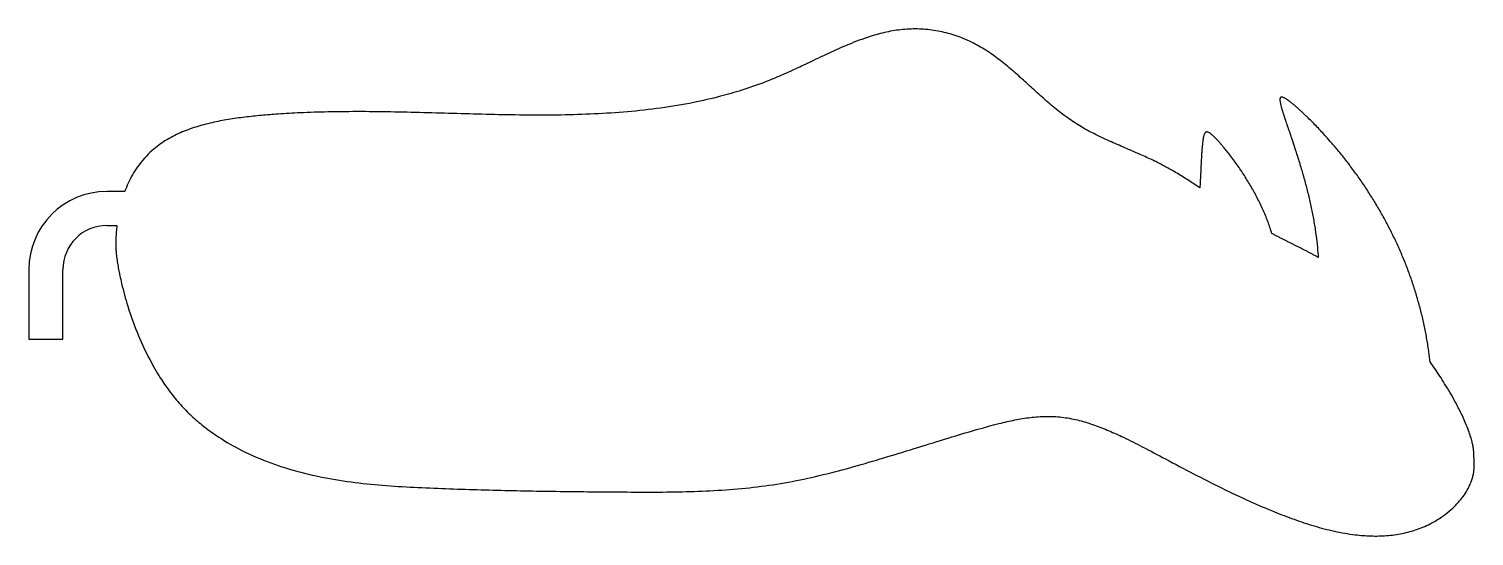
# Model space of a CAD drawing. Header units: millimetres. Extents: x -19 to 300, y 32 to 144.
import ezdxf

# ---------------------------------------------------------------- set-up
doc = ezdxf.new("R2010")
doc.units = ezdxf.units.MM
doc.layers.add('outline', color=7, linetype='Continuous')

msp = doc.modelspace()

# ---------------------------------------------------------------- linework, layer by layer
at = {"layer": 'outline'}
for p, q in [((2, 107.77), (-1.93, 107.77)), ((-1.93, 100.26), (0.26, 100.26)), ((-19.17, 90.53), (-19.17, 75.12)), ((-11.65, 75.12), (-11.65, 90.53)), ((-19.17, 75.12), (-11.65, 75.12))]:
    msp.add_line(p, q, dxfattribs=at)
for radius in [17.24, 9.73]:
    msp.add_arc((-1.93, 90.53), radius, 90, 180, dxfattribs=at)
for points, knots in [([(239.41, 108.57), (239.21, 108.7), (238.19, 109.38), (236.31, 110.61), (233.91, 112.08), (231.59, 113.39), (229.22, 114.59), (226.44, 115.87), (223.25, 117.23), (219.87, 118.68), (216.53, 120.24), (213.29, 121.97), (210.2, 123.96), (207.29, 126.23), (204.52, 128.64), (201.8, 131.12), (199.08, 133.59), (196.29, 135.98), (193.37, 138.22), (190.24, 140.17), (186.91, 141.73), (183.41, 142.87), (179.79, 143.54), (176.11, 143.73), (172.44, 143.44), (168.84, 142.69), (164.93, 141.48), (160.76, 139.81), (156.3, 137.76), (152.25, 135.81), (148.55, 134.08), (145.18, 132.61), (141.75, 131.29), (137.88, 129.98), (133.17, 128.63), (127.19, 127.26), (120.34, 126.12), (113.03, 125.31), (105.69, 124.84), (98.34, 124.62), (90.98, 124.6), (83.63, 124.73), (76.28, 124.93), (68.93, 125.15), (61.57, 125.33), (54.22, 125.42), (47.27, 125.36), (41.15, 125.17), (36.25, 124.9), (32.18, 124.58), (28.52, 124.2), (24.88, 123.69), (21.27, 122.99), (17.71, 122.06), (14.25, 120.8), (10.98, 119.11), (7.69, 116.67), (4.83, 113.48), (3.01, 110.27), (2.23, 108.38), (2, 107.77)], [0.0000005, 0.0000005, 0.0000005, 0.0000005, 0.0028196, 0.0142857, 0.0261905, 0.0357143, 0.0452381, 0.0571429, 0.0714286, 0.0857143, 0.1, 0.1142857, 0.1285714, 0.1428571, 0.1571429, 0.1714286, 0.1857143, 0.2, 0.2142857, 0.2285714, 0.2428571, 0.2571429, 0.2714286, 0.2857143, 0.3, 0.3142857, 0.3285714, 0.347619, 0.3666667, 0.3857143, 0.4, 0.4142857, 0.4285714, 0.4428571, 0.4619048, 0.4857143, 0.5142857, 0.5428571, 0.5714286, 0.6, 0.6285714, 0.6571429, 0.6857143, 0.7142857, 0.7428571, 0.7714286, 0.8, 0.8238095, 0.8428571, 0.8571429, 0.8714286, 0.8857143, 0.9, 0.9142857, 0.9285714, 0.9428571, 0.9571429, 0.9761905, 0.992419, 1, 1, 1, 1]), ([(290.25, 70.16), (290.24, 70.31), (290.13, 71.26), (289.88, 73.14), (289.45, 75.81), (288.89, 78.61), (288.23, 81.39), (287.48, 84.15), (286.64, 86.88), (285.7, 89.58), (284.68, 92.24), (283.57, 94.87), (282.38, 97.47), (281.1, 100.02), (279.75, 102.54), (278.31, 105.01), (276.81, 107.43), (275.23, 109.81), (273.58, 112.14), (271.86, 114.42), (270.18, 116.53), (268.64, 118.35), (267.38, 119.78), (266.31, 120.95), (265.34, 121.99), (264.34, 123.01), (263.39, 123.96), (262.53, 124.79), (261.83, 125.44), (261.25, 125.97), (260.71, 126.44), (260.17, 126.91), (259.65, 127.33), (259.18, 127.7), (258.79, 127.98), (258.48, 128.19), (258.22, 128.34), (258.01, 128.45), (257.83, 128.54), (257.66, 128.59), (257.49, 128.63), (257.3, 128.61), (257.17, 128.48), (257.11, 128.31), (257.09, 128.13), (257.1, 127.93), (257.12, 127.69), (257.16, 127.4), (257.23, 127.07), (257.32, 126.68), (257.45, 126.23), (257.62, 125.65), (257.82, 125.01), (258.06, 124.26), (258.36, 123.35), (258.74, 122.23), (259.18, 120.95), (259.69, 119.45), (260.29, 117.64), (261.02, 115.38), (261.82, 112.8), (262.6, 110.06), (263.32, 107.29), (263.96, 104.51), (264.51, 101.71), (264.97, 98.89), (265.3, 96.2), (265.48, 94.31), (265.55, 93.36), (265.57, 93.21)], [0.000001, 0.000001, 0.000001, 0.000001, 0.004276, 0.027027, 0.054054, 0.081081, 0.108108, 0.135135, 0.162162, 0.189189, 0.216216, 0.243243, 0.27027, 0.297297, 0.324324, 0.351351, 0.378378, 0.405405, 0.432432, 0.459459, 0.486486, 0.509009, 0.527027, 0.540541, 0.554054, 0.567568, 0.581081, 0.592342, 0.601351, 0.608108, 0.614865, 0.621622, 0.628378, 0.634009, 0.638514, 0.641892, 0.644707, 0.646959, 0.648649, 0.650338, 0.652027, 0.653716, 0.655405, 0.657095, 0.658784, 0.660473, 0.662725, 0.665541, 0.668919, 0.672297, 0.676802, 0.682432, 0.689189, 0.695946, 0.704955, 0.716216, 0.72973, 0.743243, 0.761261, 0.783784, 0.810811, 0.837838, 0.864865, 0.891892, 0.918919, 0.945946, 0.972973, 0.995725, 1.000008, 1.000008, 1.000008, 1.000008]), ([(255.34, 98.48), (255.2, 98.93), (254.91, 99.83), (254.42, 101.17), (253.9, 102.49), (253.33, 103.79), (252.73, 105.08), (252.1, 106.35), (251.43, 107.61), (250.73, 108.84), (250.01, 110.07), (249.25, 111.27), (248.47, 112.46), (247.66, 113.63), (246.83, 114.78), (246.02, 115.85), (245.29, 116.78), (244.69, 117.51), (244.18, 118.12), (243.71, 118.65), (243.26, 119.15), (242.85, 119.57), (242.51, 119.9), (242.22, 120.17), (241.95, 120.4), (241.68, 120.6), (241.43, 120.76), (241.22, 120.87), (241.03, 120.92), (240.85, 120.92), (240.68, 120.84), (240.54, 120.7), (240.42, 120.5), (240.31, 120.22), (240.22, 119.9), (240.14, 119.51), (240.07, 119.04), (240, 118.46), (239.93, 117.79), (239.88, 117.08), (239.82, 116.29), (239.76, 115.35), (239.7, 114.16), (239.63, 112.82), (239.56, 111.4), (239.49, 109.99), (239.44, 109.04), (239.41, 108.57)], [0.0000005, 0.0000005, 0.0000005, 0.0000005, 0.0357143, 0.0714286, 0.1071429, 0.1428571, 0.1785714, 0.2142857, 0.25, 0.2857143, 0.3214286, 0.3571429, 0.3928571, 0.4285714, 0.4642857, 0.5, 0.5297619, 0.5535714, 0.5714286, 0.5892857, 0.6071429, 0.6220238, 0.6339286, 0.6428571, 0.6517857, 0.6607143, 0.6681548, 0.6741071, 0.6785714, 0.6830357, 0.6875, 0.6919643, 0.6979167, 0.7053571, 0.7142857, 0.7232143, 0.735119, 0.75, 0.7678571, 0.7857143, 0.8035714, 0.827381, 0.8571429, 0.8928571, 0.9285714, 0.9642857, 0.9999938, 0.9999938, 0.9999938, 0.9999938]), ([(0.26, 100.26), (0.23, 100.03), (0.18, 99.56), (0.12, 98.87), (0.08, 98.18), (0.05, 97.48), (0.03, 96.78), (0.02, 96.13), (0.02, 95.55), (0.03, 95.04), (0.07, 94.54), (0.13, 93.96), (0.21, 93.31), (0.3, 92.62), (0.4, 91.93), (0.52, 91.24), (0.64, 90.56), (0.77, 89.87), (0.86, 89.42), (0.91, 89.19)], [0.0000069, 0.0000069, 0.0000069, 0.0000069, 0.0625, 0.125, 0.1875, 0.25, 0.3125, 0.375, 0.4270833, 0.46875, 0.5104167, 0.5625, 0.625, 0.6875, 0.75, 0.8125, 0.875, 0.9375, 1, 1, 1, 1]), ([(265.57, 93.21), (265.35, 93.32), (264.93, 93.55), (264.3, 93.89), (263.66, 94.23), (263.03, 94.56), (262.39, 94.89), (261.75, 95.21), (261.1, 95.54), (260.46, 95.86), (259.82, 96.19), (259.18, 96.51), (258.54, 96.83), (257.89, 97.16), (257.25, 97.48), (256.61, 97.81), (255.97, 98.14), (255.55, 98.36), (255.34, 98.48)], [-0.000042, -0.000042, -0.000042, -0.000042, 0.0625, 0.125, 0.1875, 0.25, 0.3125, 0.375, 0.4375, 0.5, 0.5625, 0.625, 0.6875, 0.75, 0.8125, 0.875, 0.9375, 1.000001, 1.000001, 1.000001, 1.000001]), ([(0.91, 89.19), (1.04, 88.6), (1.54, 86.33), (2.78, 81.85), (4.82, 76.22), (7.28, 70.95), (9.6, 66.92), (11.78, 63.72), (13.97, 61), (16.39, 58.49), (19.3, 55.94), (23.07, 53.21), (28.13, 50.32), (34.19, 47.72), (40.85, 45.65), (47.67, 44.19), (54.58, 43.24), (61.53, 42.66), (68.5, 42.32), (75.47, 42.05), (82.44, 41.84), (89.41, 41.68), (96.38, 41.56), (103.35, 41.48), (110.33, 41.42), (117.3, 41.37), (124.27, 41.42), (131.24, 41.64), (138.2, 42.12), (145.13, 42.94), (151.99, 44.21), (158.77, 45.83), (165.49, 47.69), (172.16, 49.71), (178.82, 51.78), (185.12, 53.72), (190.69, 55.35), (195.18, 56.57), (198.96, 57.43), (202.41, 57.97), (205.89, 58.17), (209.38, 57.95), (212.8, 57.27), (216.13, 56.23), (219.37, 54.95), (222.9, 53.34), (227.05, 51.25), (232.18, 48.51), (238, 45.43), (244.21, 42.27), (250.17, 39.45), (255.5, 37.15), (260.2, 35.34), (264.62, 33.87), (269.11, 32.69), (273.31, 31.95), (277.18, 31.64), (280.66, 31.71), (284.12, 32.17), (287.5, 33.08), (290.52, 34.41), (292.99, 35.95), (294.81, 37.4), (296.2, 38.75), (297.33, 40.08), (298.27, 41.43), (298.96, 42.71), (299.41, 43.79), (299.69, 44.71), (299.88, 45.56), (299.97, 46.43), (299.98, 47.3), (299.97, 48.17), (299.95, 49.05), (299.93, 49.92), (299.86, 50.79), (299.72, 51.65), (299.51, 52.59), (299.19, 53.71), (298.72, 55.08), (298.03, 56.79), (297.07, 58.91), (295.56, 61.83), (293.61, 65.15), (291.71, 68.07), (290.6, 69.67), (290.25, 70.16)], [0, 0, 0, 0, 0.005031, 0.019231, 0.038462, 0.054487, 0.067308, 0.076923, 0.086538, 0.096154, 0.105769, 0.11859, 0.134615, 0.153846, 0.173077, 0.192308, 0.211538, 0.230769, 0.25, 0.269231, 0.288462, 0.307692, 0.326923, 0.346154, 0.365385, 0.384615, 0.403846, 0.423077, 0.442308, 0.461538, 0.480769, 0.5, 0.519231, 0.538462, 0.557692, 0.576923, 0.592949, 0.605769, 0.615385, 0.625, 0.634615, 0.644231, 0.653846, 0.663462, 0.673077, 0.682692, 0.695513, 0.711538, 0.730769, 0.75, 0.769231, 0.785256, 0.798077, 0.810897, 0.823718, 0.836538, 0.846154, 0.855769, 0.865385, 0.875, 0.884615, 0.892628, 0.899038, 0.903846, 0.908654, 0.913462, 0.917468, 0.920673, 0.923077, 0.925481, 0.927885, 0.930288, 0.932692, 0.935096, 0.9375, 0.939904, 0.942308, 0.944712, 0.947917, 0.951923, 0.956731, 0.963141, 0.971154, 0.983974, 0.994969, 1, 1, 1, 1])]:
    msp.add_open_spline(points, degree=3, knots=knots, dxfattribs=at)

doc.saveas('drawing.dxf')
